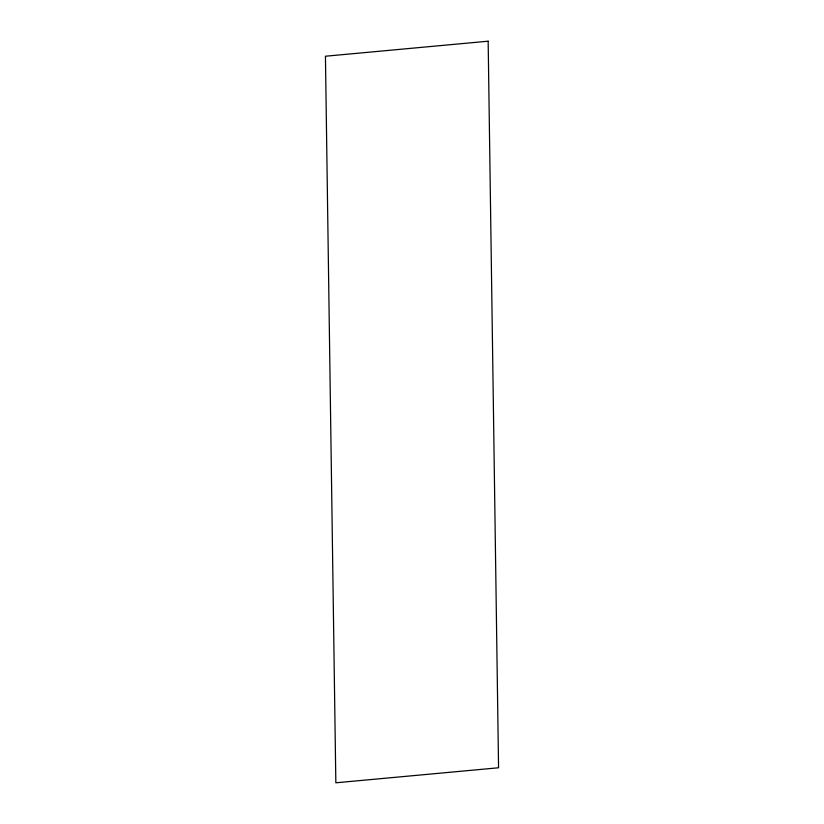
<?xml version="1.0" encoding="UTF-8"?>
<svg xmlns="http://www.w3.org/2000/svg" width="824" height="824" viewBox="0 0 824 824"><rect width="100%" height="100%" fill="white"/><g stroke="black" fill="none" stroke-linecap="round" stroke-linejoin="round"><path stroke-width="1.24" d="M488.158 41.2L325.439 56.228L335.842 782.8L498.561 767.772L488.158 41.2"/></g></svg>
